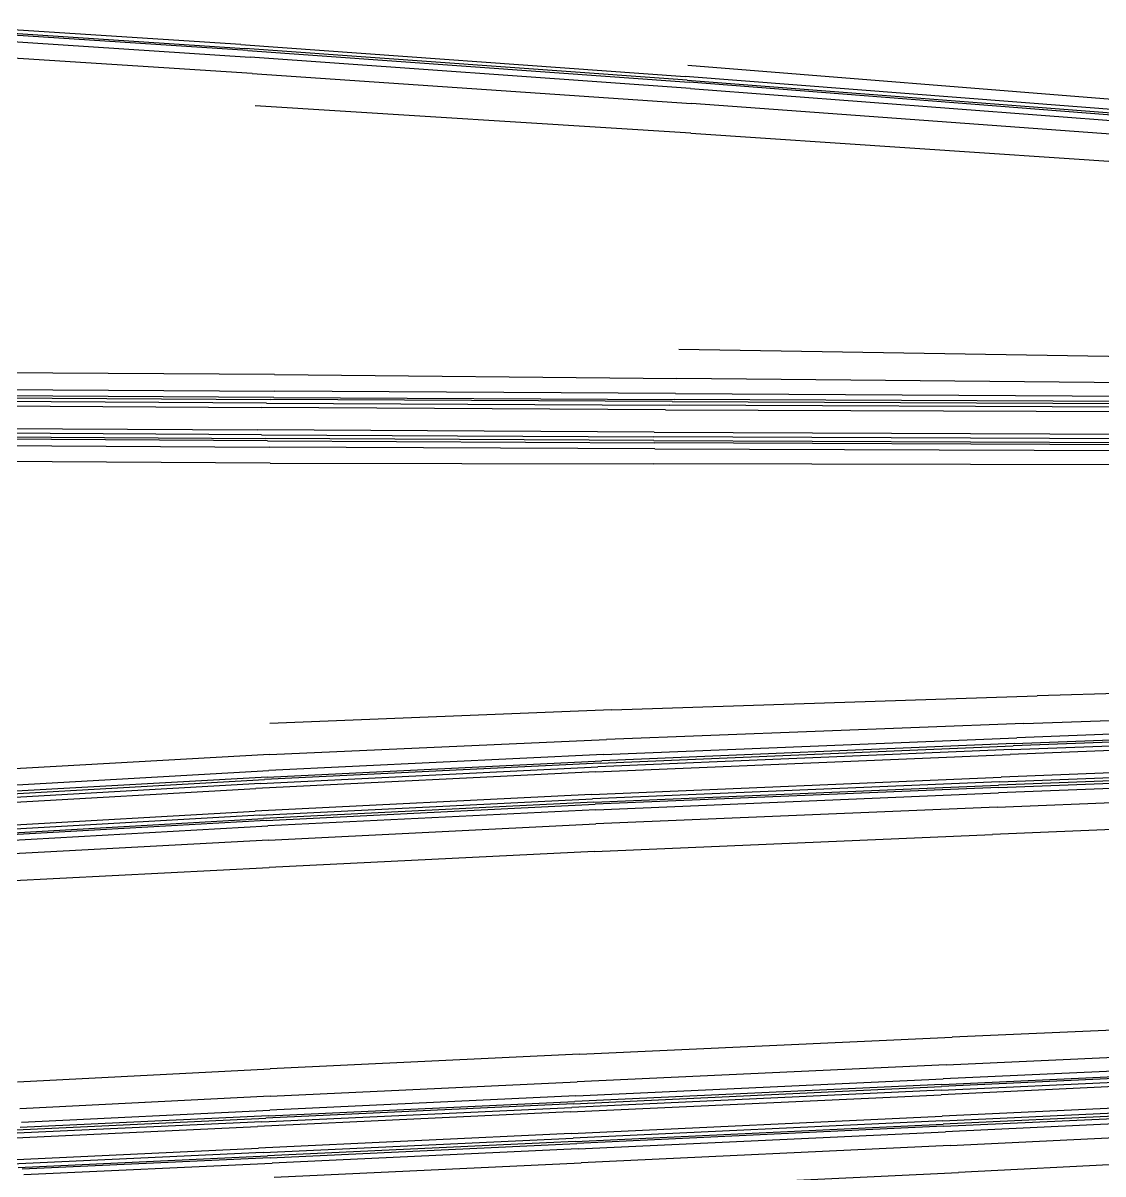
# Model space of a CAD drawing. Extents: x 526875 to 527530, y 3493038 to 3493574.
# Drawn here: x 527137.493 to 527138.334, y 3493325.217 to 3493326.113 of the extents above; entities that cross this region are included whole.
import ezdxf

# ---------------------------------------------------------------- set-up
doc = ezdxf.new("R2010")
doc.units = 0
doc.header["$LTSCALE"] = 2
doc.layers.get('0').update_dxf_attribs({"linetype": 'CONTINUOUS'})
doc.layers.add('L-WATER水景', color=5, linetype='CONTINUOUS')

# ---------------------------------------------------------------- blocks, each defined once
blk = doc.blocks.new('$matou$00000056')
at = {"color": 0, "linetype": 'Continuous'}
for p, q in [((-3970.85, 27.89, 0), (-3798.16, 28.92, 0)), ((-3636.8, 29.12, 0), (-3798.16, 28.92, 0)), ((-3795.02, 11.2, 0), (-3964.82, 10.61, 0)), ((-3795.02, 11.2, 0), (-3635.24, 11.28, 0)), ((-3502.26, 11.24, 0), (-3635.24, 11.28, 0)), ((-3960.69, 1.97, 0), (-3793.35, 2.11, 0)), ((-3634.31, 2.13, 0), (-3793.35, 2.11, 0)), ((-3634.31, 2.13, 0), (-3501.74, 2.12, 0)), ((-3394.21, 1.99, 0), (-3501.74, 2.12, 0)), ((-3959.33, -2.87, 0), (-3792.48, -2.87, 0)), ((-3792.66, -1.51, 0), (-3959.27, -1.51, 0)), ((-3792.66, -1.51, 0), (-3633.72, -1.52, 0)), ((-3633.16, -2.87, 0), (-3792.48, -2.87, 0)), ((-3501.03, -1.52, 0), (-3633.72, -1.52, 0)), ((-3633.16, -2.87, 0), (-3499.9, -2.87, 0)), ((-3501.03, -1.52, 0), (-3393.56, -1.51, 0)), ((-3391.82, -2.84, 0), (-3499.9, -2.87, 0)), ((-3960.05, -8.07, 0), (-3792.26, -8.07, 0)), ((-3792.35, -5.13, 0), (-3959.64, -5.13, 0)), ((-3792.35, -5.13, 0), (-3632.35, -5.13, 0)), ((-3631.5, -8.07, 0), (-3792.26, -8.07, 0)), ((-3498.11, -5.13, 0), (-3632.35, -5.13, 0)), ((-3631.5, -8.07, 0), (-3496.16, -8.07, 0)), ((-3498.11, -5.13, 0), (-3388.99, -5.08, 0)), ((-3385.21, -8.01, 0), (-3496.16, -8.07, 0)), ((-3960.05, -22.09, 0), (-3792.26, -22.09, 0)), ((-3631.5, -22.09, 0), (-3792.26, -22.09, 0)), ((-3631.5, -22.09, 0), (-3496.16, -22.09, 0)), ((-3385.21, -22.15, 0), (-3496.16, -22.09, 0)), ((-3792.35, -25.03, 0), (-3959.64, -25.03, 0)), ((-3959.33, -27.29, 0), (-3792.48, -27.29, 0)), ((-3792.66, -28.65, 0), (-3959.27, -28.64, 0)), ((-3792.66, -28.65, 0), (-3633.72, -28.65, 0)), ((-3633.16, -27.29, 0), (-3792.48, -27.29, 0)), ((-3792.35, -25.03, 0), (-3632.35, -25.03, 0)), ((-3501.03, -28.65, 0), (-3633.72, -28.65, 0)), ((-3633.16, -27.29, 0), (-3499.9, -27.29, 0)), ((-3498.11, -25.03, 0), (-3632.35, -25.03, 0)), ((-3501.03, -28.65, 0), (-3393.56, -28.65, 0)), ((-3391.82, -27.32, 0), (-3499.9, -27.29, 0)), ((-3498.11, -25.03, 0), (-3388.99, -25.08, 0)), ((-3960.69, -32.13, 0), (-3793.35, -32.27, 0)), ((-3634.31, -32.29, 0), (-3793.35, -32.27, 0)), ((-3634.31, -32.29, 0), (-3501.74, -32.28, 0)), ((-3394.21, -32.15, 0), (-3501.74, -32.28, 0)), ((-3795.02, -41.36, 0), (-3964.82, -40.77, 0)), ((-3795.02, -41.36, 0), (-3635.24, -41.44, 0)), ((-3502.26, -41.4, 0), (-3635.24, -41.44, 0)), ((-3502.26, -41.4, 0), (-3393.76, -40.86, 0)), ((-3970.85, -58.05, 0), (-3798.16, -59.08, 0)), ((-3636.8, -59.28, 0), (-3798.16, -59.08, 0)), ((-3636.8, -59.28, 0), (-3502.83, -59.19, 0)), ((-3393.27, -58.27, 0), (-3502.83, -59.19, 0)), ((-4006.62, -187.71, 0), (-3819.69, -189.11, 0)), ((-3647.26, -190.16, 0), (-3819.69, -189.11, 0)), ((-3393.03, -188.87, 0), (-3506.38, -189.7, 0)), ((-3647.26, -190.16, 0), (-3506.38, -189.7, 0)), ((-3822.17, -206.85, 0), (-4009.27, -205.04, 0)), ((-3822.17, -206.85, 0), (-3648.42, -208.01, 0)), ((-3506.72, -207.5, 0), (-3648.42, -208.01, 0)), ((-3506.72, -207.5, 0), (-3393.46, -206.31, 0)), ((-4008.86, -213.74, 0), (-3823.13, -215.95, 0)), ((-4008.91, -218.6, 0), (-3823.23, -220.94, 0)), ((-3823.26, -219.59, 0), (-4008.59, -217.24, 0)), ((-3648.77, -217.17, 0), (-3823.13, -215.95, 0)), ((-3648.77, -217.17, 0), (-3506.62, -216.63, 0)), ((-3393.88, -215.05, 0), (-3506.62, -216.63, 0)), ((-3506.03, -220.26, 0), (-3393.2, -218.54, 0)), ((-4012.2, -223.75, 0), (-3824.59, -226.1, 0)), ((-3823.72, -223.18, 0), (-4010.24, -220.83, 0)), ((-3823.72, -223.18, 0), (-3647.56, -224.4, 0)), ((-3823.26, -219.59, 0), (-3648.56, -220.82, 0)), ((-3648.07, -222.17, 0), (-3823.23, -220.94, 0)), ((-3506.03, -220.26, 0), (-3648.56, -220.82, 0)), ((-3648.07, -222.17, 0), (-3504.91, -221.59, 0)), ((-3503.21, -223.8, 0), (-3647.56, -224.4, 0)), ((-3391.44, -219.84, 0), (-3504.91, -221.59, 0)), ((-3503.21, -223.8, 0), (-3388.6, -221.99, 0)), ((-3647.17, -227.31, 0), (-3824.59, -226.1, 0)), ((-3647.17, -227.31, 0), (-3501.42, -226.69, 0)), ((-3384.8, -224.82, 0), (-3501.42, -226.69, 0)), ((-4019.06, -238.15, 0), (-3828.88, -240.55, 0)), ((-4020.32, -243.69, 0), (-3830.36, -246.11, 0)), ((-3829.71, -243.68, 0), (-4019.81, -241.28, 0)), ((-3829.71, -243.68, 0), (-3650.48, -244.96, 0)), ((-3649.27, -241.8, 0), (-3828.88, -240.55, 0)), ((-3649.27, -241.8, 0), (-3502.2, -241.21, 0)), ((-3504.29, -244.4, 0), (-3388.76, -242.71, 0)), ((-3384.92, -239.47, 0), (-3502.2, -241.21, 0)), ((-4023.17, -248.45, 0), (-3832.12, -251.22, 0)), ((-3830.8, -247.56, 0), (-4020.69, -245.14, 0)), ((-3830.8, -247.56, 0), (-3652.24, -248.87, 0)), ((-3651.55, -247.4, 0), (-3830.36, -246.11, 0)), ((-3507.38, -248.36, 0), (-3652.24, -248.87, 0)), ((-3651.55, -247.4, 0), (-3506.2, -246.87, 0)), ((-3504.29, -244.4, 0), (-3650.48, -244.96, 0)), ((-3507.38, -248.36, 0), (-3393.39, -246.68, 0)), ((-3391.62, -245.19, 0), (-3506.2, -246.87, 0)), ((-3653.12, -252.76, 0), (-3832.12, -251.22, 0)), ((-3653.12, -252.76, 0), (-3508.14, -252.47, 0)), ((-3393.96, -250.82, 0), (-3508.14, -252.47, 0)), ((-3835.4, -260.24, 0), (-4030.01, -256.45, 0)), ((-3835.4, -260.24, 0), (-3654.74, -262.49, 0)), ((-3508.76, -262.84, 0), (-3654.74, -262.49, 0)), ((-3508.76, -262.84, 0), (-3393.26, -261.24, 0)), ((-4041.33, -272.38, 0), (-3841.71, -277.8, 0)), ((-3657.68, -281.46, 0), (-3841.71, -277.8, 0)), ((-3657.68, -281.46, 0), (-3509.53, -283.08, 0)), ((-3891.75, -424.29, 0), (-3680.64, -439.65, 0)), ((-3894.47, -437.07, 0), (-3681.48, -453.35, 0)), ((-3681.5, -449.42, 0), (-3893.94, -433.38, 0)), ((-3896.27, -440.81, 0), (-3681.19, -457.24, 0)), ((-3681.17, -454.82, 0), (-3894.77, -438.5, 0)), ((-3514.94, -451.82, 0), (-3680.64, -439.65, 0)), ((-3681.57, -460.35, 0), (-3898.59, -443.78, 0)), ((-3681.5, -449.42, 0), (-3514.86, -462.21, 0)), ((-3514.94, -451.82, 0), (-3387.86, -461.85, 0)), ((-3686.82, -474.49, 0), (-3908.75, -457.56, 0)), ((-3514.28, -466.36, 0), (-3681.48, -453.35, 0)), ((-3511.72, -470.42, 0), (-3681.19, -457.24, 0)), ((-3681.17, -454.82, 0), (-3513.23, -467.89, 0)), ((-3689.95, -479.49, 0), (-3911.75, -462.58, 0)), ((-3910.46, -460.4, 0), (-3688.53, -477.33, 0)), ((-3681.57, -460.35, 0), (-3510.22, -473.66, 0)), ((-3388.05, -472.26, 0), (-3514.86, -462.21, 0)), ((-3691.58, -484.61, 0), (-3913.65, -467.24, 0)), ((-3912.57, -463.88, 0), (-3690.85, -480.79, 0)), ((-3514.28, -466.36, 0), (-3387.28, -476.43, 0)), ((-3385.49, -477.99, 0), (-3513.23, -467.89, 0)), ((-3511.72, -470.42, 0), (-3382.63, -480.6, 0)), ((-3915.74, -475.6, 0), (-3692.48, -494.34, 0)), ((-3514.52, -490.82, 0), (-3688.53, -477.33, 0)), ((-3686.82, -474.49, 0), (-3512.22, -488.03, 0)), ((-3378.77, -484, 0), (-3510.22, -473.66, 0)), ((-3517.84, -494.21, 0), (-3690.85, -480.79, 0)), ((-3689.95, -479.49, 0), (-3516.57, -492.94, 0)), ((-3691.58, -484.61, 0), (-3518.47, -498.34, 0)), ((-3693.92, -513.38, 0), (-3919.55, -491.89, 0)), ((-3385.53, -503.31, 0), (-3516.57, -492.94, 0)), ((-3514.52, -490.82, 0), (-3382.67, -501.28, 0)), ((-3378.8, -498.62, 0), (-3512.22, -488.03, 0)), ((-3518.58, -509.03, 0), (-3692.48, -494.34, 0)), ((-3517.84, -494.21, 0), (-3387.29, -504.52, 0)), ((-3387.7, -508.71, 0), (-3518.47, -498.34, 0)), ((-3518.58, -509.03, 0), (-3386.51, -519.63, 0)), ((-3703.43, -653.05, 0), (-3945.99, -611.51, 0)), ((-3948.67, -627.99, 0), (-3704.24, -672.18, 0)), ((-3704.21, -682.04, 0), (-3949.32, -636.59, 0)), ((-3948.84, -640.19, 0), (-3703.65, -686.02, 0)), ((-3702.87, -687.51, 0), (-3948.1, -641.69, 0)), ((-3948, -643.98, 0), (-3702.17, -689.89, 0)), ((-3703.44, -697.26, 0), (-3953.32, -649.54, 0)), ((-3703.43, -653.05, 0), (-3515.69, -683.82, 0)), ((-3515.1, -704.83, 0), (-3704.24, -672.18, 0)), ((-3704.21, -682.04, 0), (-3514.46, -715.61, 0)), ((-3513.62, -719.9, 0), (-3703.65, -686.02, 0)), ((-3702.87, -687.51, 0), (-3512.41, -721.43, 0)), ((-3510.68, -723.95, 0), (-3702.17, -689.89, 0)), ((-3515.1, -704.83, 0), (-3372.41, -728.74, 0)), ((-3372.23, -739.53, 0), (-3514.46, -715.61, 0)), ((-3513.62, -719.9, 0), (-3371.34, -743.84, 0)), ((-3369.54, -745.44, 0), (-3512.41, -721.43, 0)), ((-3510.68, -723.95, 0), (-3366.68, -748.08, 0))]:
    blk.add_line(p, q, dxfattribs=at)

msp = doc.modelspace()

# ---------------------------------------------------------------- block references
at = {"layer": 'L-WATER水景', "color": 8, "lineweight": 0, "xscale": 0.0018, "yscale": 0.0012, "zscale": 0.001291236534000011, "rotation": 182.6690366972091}
msp.add_blockref('$matou$00000056', (527131.39108, 3493324.93442), dxfattribs=at)

doc.saveas('drawing.dxf')
